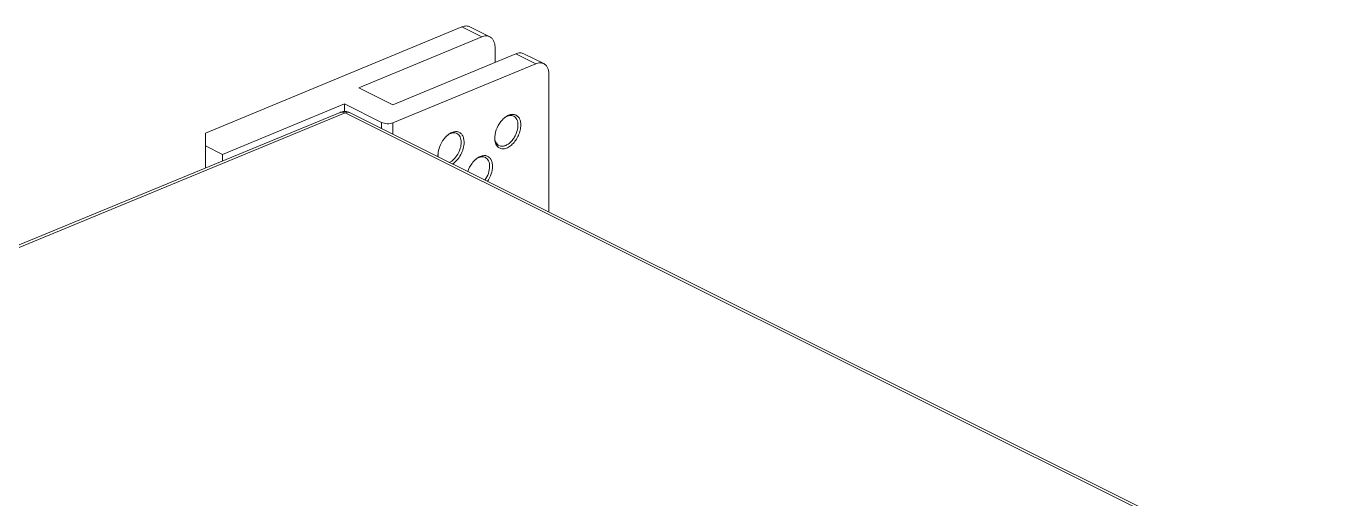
# Model space of a CAD drawing. Header units: millimetres. Extents: x 0 to 2524, y 0 to 1785.
# Drawn here: x 1911.9 to 2171.3, y 936.7 to 1030.9 of the extents above; entities that cross this region are included whole.
import ezdxf

# ---------------------------------------------------------------- set-up
doc = ezdxf.new("R2010")
doc.units = ezdxf.units.MM
doc.header["$LTSCALE"] = 0.1
doc.layers.get('0').update_dxf_attribs({"lineweight": 13})

msp = doc.modelspace()

# ---------------------------------------------------------------- linework, layer by layer
for p, q in [((1998.82, 1030.73), (1947.71, 1009.55)), ((2002.78, 1028.75), (1998.82, 1030.73)), ((2004.37, 1028.78), (2000.41, 1030.76)), ((1978.25, 1018.59), (2002.78, 1028.75)), ((2009.56, 1025.36), (1985.04, 1015.2)), ((2005.41, 1026.61), (2005.41, 1023.64)), ((2013.52, 1023.38), (2009.56, 1025.36)), ((2015.11, 1023.4), (2011.16, 1025.38)), ((1985.04, 1011.58), (2013.52, 1023.38)), ((2016.15, 1021.24), (2016.15, 993.76)), ((1985.04, 1015.2), (1978.25, 1018.59)), ((1951.1, 1005.27), (1975.43, 1015.35)), ((1975.43, 1013.81), (1975.43, 1015.35)), ((1975.43, 1015.35), (1982.78, 1011.67)), ((1818.21, 949.09), (1974.51, 1013.66)), ((1818.46, 948.68), (1975.55, 1013.57)), ((2360.21, 821.24), (1975.55, 1013.57)), ((2361.16, 821.25), (1976.5, 1013.59)), ((1982.78, 1011.67), (1982.78, 1010.45)), ((1947.71, 1009.55), (1947.71, 1002.59)), ((1985.04, 1011.58), (1985.04, 1009.31)), ((1947.71, 1006.97), (1951.1, 1005.27)), ((1951.1, 1003.99), (1951.1, 1005.27))]:
    msp.add_line(p, q)
for centre, radius, start, end in [((1975.42, 1011.44), 2.4, 106.3044, 112.5066), ((1975.43, 1011.42), 2.42, 87.7312, 106.2327), ((2009.82, 1009.51), 3.98, 126.883, 128.1849), ((2009.68, 1009.69), 3.75, 124.0817, 126.898), ((2008.94, 1011.74), 1.54, 79.0182, 86.652), ((1998.5, 1006.07), 3.98, 126.883, 128.1849), ((1998.37, 1006.25), 3.75, 124.0817, 126.898), ((1997.63, 1008.3), 1.54, 79.0182, 86.652), ((2009.56, 1008.52), 4.21, 176.1907, 177.925), ((2009.33, 1008.53), 3.98, 177.9213, 179.9889), ((1998.25, 1005.08), 4.21, 176.1907, 177.925), ((1998.01, 1005.09), 3.98, 177.9213, 179.9889), ((1997.72, 1005.09), 3.69, 179.9793, 184.7437), ((2004.16, 1001.28), 3.98, 126.883, 128.1849), ((2004.03, 1001.46), 3.75, 124.0817, 126.898), ((2003.29, 1003.5), 1.54, 79.0182, 86.652)]:
    msp.add_arc(centre, radius, start, end)
msp.add_ellipse((1983.91, 1012.14), major_axis=(1.6, -0.09), ratio=0.456122, start_param=-2.331522, end_param=-0.760725)
for points, knots in [([(1998.82, 1030.73), (1999.08, 1030.84), (1999.5, 1030.95), (2000.05, 1030.9), (2000.29, 1030.81), (2000.41, 1030.76)], [0, 0, 0, 0, 0.529056, 0.768868, 1, 1, 1, 1]), ([(2004.37, 1028.78), (2004.25, 1028.83), (2004.01, 1028.92), (2003.46, 1028.97), (2003.04, 1028.86), (2002.78, 1028.75)], [0, 0, 0, 0, 0.231132, 0.470944, 1, 1, 1, 1]), ([(2005.41, 1026.61), (2005.41, 1026.86), (2005.37, 1027.32), (2005.17, 1027.95), (2004.84, 1028.46), (2004.53, 1028.69), (2004.37, 1028.78)], [0, 0, 0, 0, 0.289711, 0.5496, 0.782836, 1, 1, 1, 1]), ([(2009.56, 1025.36), (2009.83, 1025.47), (2010.25, 1025.57), (2010.8, 1025.52), (2011.04, 1025.44), (2011.16, 1025.38)], [0, 0, 0, 0, 0.529056, 0.768868, 1, 1, 1, 1]), ([(2015.11, 1023.4), (2015, 1023.46), (2014.76, 1023.54), (2014.21, 1023.59), (2013.79, 1023.49), (2013.52, 1023.38)], [0, 0, 0, 0, 0.231132, 0.470944, 1, 1, 1, 1]), ([(2016.15, 1021.24), (2016.15, 1021.48), (2016.12, 1021.94), (2015.92, 1022.58), (2015.59, 1023.09), (2015.28, 1023.32), (2015.11, 1023.4)], [0, 0, 0, 0, 0.289711, 0.5496, 0.782836, 1, 1, 1, 1]), ([(1974.51, 1013.66), (1974.66, 1013.72), (1975.03, 1013.77), (1975.38, 1013.66), (1975.55, 1013.57)], [0, 0, 0, 0, 0.472193, 1, 1, 1, 1]), ([(1975.55, 1013.57), (1975.7, 1013.64), (1976.03, 1013.72), (1976.36, 1013.65), (1976.5, 1013.59)], [0, 0, 0, 0, 0.530469, 1, 1, 1, 1]), ([(2006.87, 1012.19), (2006.44, 1011.73), (2005.74, 1010.65), (2005.4, 1009.42), (2005.36, 1008.8)], [0, 0, 0, 0, 0.505846, 1, 1, 1, 1]), ([(2007.36, 1012.64), (2007.32, 1012.61), (2007.15, 1012.46), (2006.99, 1012.31), (2006.87, 1012.19)], [0, 0, 0, 0, 0.243636, 1, 1, 1, 1]), ([(2009.14, 1012.91), (2009.02, 1012.97), (2008.75, 1013.05), (2008.32, 1013.04), (2007.87, 1012.92), (2007.59, 1012.77), (2007.44, 1012.69)], [0, 0, 0, 0, 0.222188, 0.457512, 0.715355, 1, 1, 1, 1]), ([(2009.03, 1013.27), (2008.79, 1013.28), (2008.27, 1013.2), (2007.81, 1012.96), (2007.58, 1012.8)], [0, 0, 0, 0, 0.464271, 1, 1, 1, 1]), ([(2009.99, 1011.13), (2009.99, 1011.33), (2009.96, 1011.71), (2009.79, 1012.23), (2009.52, 1012.65), (2009.27, 1012.84), (2009.14, 1012.91)], [0, 0, 0, 0, 0.289644, 0.549626, 0.782831, 1, 1, 1, 1]), ([(2010.55, 1011.13), (2010.55, 1011.4), (2010.5, 1011.89), (2010.25, 1012.56), (2009.82, 1013.04), (2009.43, 1013.21), (2009.24, 1013.25)], [0, 0, 0, 0, 0.293474, 0.550886, 0.779849, 1, 1, 1, 1]), ([(1996.05, 1009.2), (1996, 1009.17), (1995.83, 1009.02), (1995.67, 1008.87), (1995.56, 1008.75)], [0, 0, 0, 0, 0.243636, 1, 1, 1, 1]), ([(1997.82, 1009.47), (1997.7, 1009.53), (1997.44, 1009.61), (1997.01, 1009.6), (1996.56, 1009.48), (1996.27, 1009.33), (1996.13, 1009.25)], [0, 0, 0, 0, 0.222188, 0.457512, 0.715355, 1, 1, 1, 1]), ([(1997.72, 1009.83), (1997.48, 1009.84), (1996.96, 1009.76), (1996.5, 1009.52), (1996.27, 1009.36)], [0, 0, 0, 0, 0.464271, 1, 1, 1, 1]), ([(1998.67, 1007.69), (1998.67, 1007.89), (1998.64, 1008.27), (1998.48, 1008.79), (1998.21, 1009.21), (1997.96, 1009.4), (1997.82, 1009.47)], [0, 0, 0, 0, 0.289644, 0.549626, 0.782831, 1, 1, 1, 1]), ([(1999.24, 1007.69), (1999.24, 1007.96), (1999.19, 1008.45), (1998.94, 1009.12), (1998.5, 1009.6), (1998.12, 1009.77), (1997.92, 1009.81)], [0, 0, 0, 0, 0.293474, 0.550886, 0.779849, 1, 1, 1, 1]), ([(2005.97, 1006.78), (2006.05, 1006.7), (2006.24, 1006.56), (2006.68, 1006.38), (2007.34, 1006.37), (2008.14, 1006.7), (2008.9, 1007.29), (2009.58, 1008.1), (2010.11, 1009.06), (2010.46, 1010.08), (2010.55, 1010.79), (2010.55, 1011.13)], [0, 0, 0, 0, 0.046007, 0.091678, 0.188032, 0.299402, 0.427899, 0.569777, 0.71796, 0.864019, 1, 1, 1, 1]), ([(2006.2, 1007.04), (2006.37, 1006.95), (2006.78, 1006.86), (2007.43, 1006.99), (2008.08, 1007.35), (2008.7, 1007.9), (2009.23, 1008.61), (2009.65, 1009.42), (2009.92, 1010.27), (2009.99, 1010.85), (2009.99, 1011.13)], [0, 0, 0, 0, 0.0905, 0.191274, 0.307366, 0.438238, 0.579573, 0.724967, 0.867307, 1, 1, 1, 1]), ([(1995.56, 1008.75), (1995.12, 1008.29), (1994.43, 1007.21), (1994.09, 1005.98), (1994.05, 1005.36)], [0, 0, 0, 0, 0.505846, 1, 1, 1, 1]), ([(1996.29, 1003.66), (1996.63, 1003.82), (1997.27, 1004.31), (1998.02, 1005.29), (1998.53, 1006.45), (1998.67, 1007.29), (1998.67, 1007.69)], [0, 0, 0, 0, 0.227983, 0.486381, 0.752239, 1, 1, 1, 1]), ([(1996.92, 1003.36), (1997.26, 1003.58), (1997.89, 1004.15), (1998.62, 1005.21), (1999.11, 1006.42), (1999.24, 1007.28), (1999.24, 1007.69)], [0, 0, 0, 0, 0.235935, 0.494864, 0.756533, 1, 1, 1, 1]), ([(2005.35, 1008.53), (2005.35, 1008.19), (2005.43, 1007.55), (2005.76, 1006.97), (2005.97, 1006.78)], [0, 0, 0, 0, 0.543652, 1, 1, 1, 1]), ([(2005.36, 1008.52), (2005.38, 1008.35), (2005.43, 1008.03), (2005.61, 1007.6), (2005.86, 1007.26), (2006.08, 1007.1), (2006.2, 1007.04)], [0, 0, 0, 0, 0.284723, 0.542476, 0.777738, 1, 1, 1, 1]), ([(1994.05, 1005.08), (1994.05, 1005.05), (1994.06, 1004.95), (1994.08, 1004.84), (1994.09, 1004.77)], [0, 0, 0, 0, 0.255244, 1, 1, 1, 1]), ([(2001.21, 1003.96), (2001.08, 1003.81), (2000.55, 1003.18), (2000.16, 1002.43), (1999.96, 1001.84)], [0, 0, 0, 0, 0.243857, 1, 1, 1, 1]), ([(2001.7, 1004.41), (2001.66, 1004.37), (2001.49, 1004.23), (2001.33, 1004.08), (2001.21, 1003.96)], [0, 0, 0, 0, 0.243636, 1, 1, 1, 1]), ([(2003.48, 1004.67), (2003.36, 1004.73), (2003.1, 1004.81), (2002.67, 1004.81), (2002.22, 1004.69), (2001.93, 1004.54), (2001.78, 1004.45)], [0, 0, 0, 0, 0.222188, 0.457512, 0.715355, 1, 1, 1, 1]), ([(2003.38, 1005.04), (2003.14, 1005.05), (2002.62, 1004.97), (2002.15, 1004.72), (2001.92, 1004.57)], [0, 0, 0, 0, 0.464271, 1, 1, 1, 1]), ([(2004.33, 1002.9), (2004.33, 1003.1), (2004.3, 1003.48), (2004.14, 1004), (2003.87, 1004.41), (2003.61, 1004.61), (2003.48, 1004.67)], [0, 0, 0, 0, 0.289644, 0.549626, 0.782831, 1, 1, 1, 1]), ([(2004.9, 1002.9), (2004.9, 1003.16), (2004.85, 1003.66), (2004.59, 1004.32), (2004.16, 1004.81), (2003.77, 1004.97), (2003.58, 1005.01)], [0, 0, 0, 0, 0.293474, 0.550886, 0.779849, 1, 1, 1, 1]), ([(2003.38, 1000.14), (2003.68, 1000.55), (2004.14, 1001.44), (2004.33, 1002.42), (2004.33, 1002.9)], [0, 0, 0, 0, 0.51568, 1, 1, 1, 1]), ([(2003.89, 999.88), (2004.21, 1000.34), (2004.69, 1001.31), (2004.9, 1002.38), (2004.9, 1002.9)], [0, 0, 0, 0, 0.516202, 1, 1, 1, 1])]:
    msp.add_open_spline(points, degree=3, knots=knots)
msp.add_open_spline([(1976.5, 1013.59), (1976.2, 1013.74), (1975.86, 1013.82), (1975.52, 1013.84)], degree=3)

doc.saveas('drawing.dxf')
